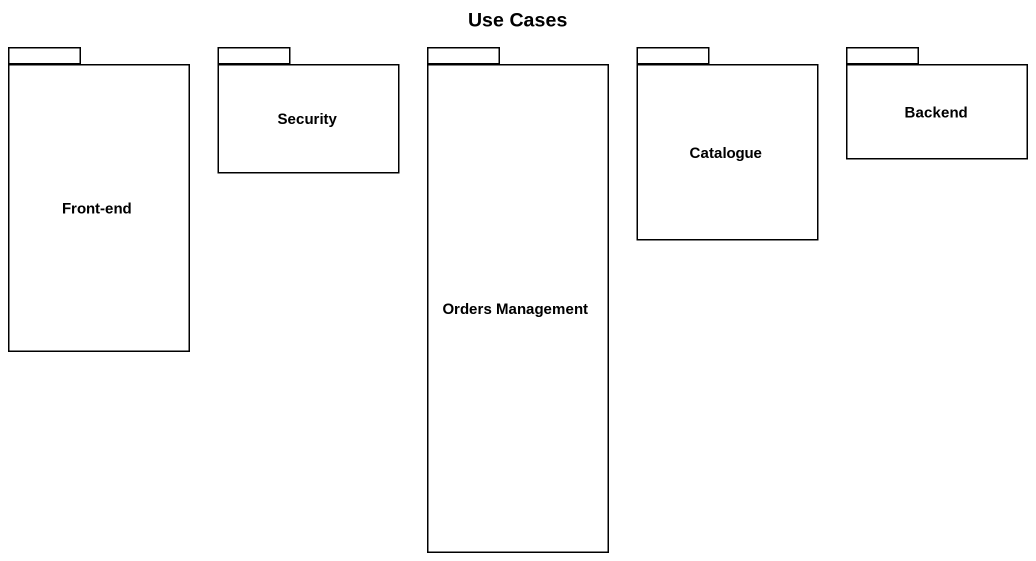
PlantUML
@startuml
title Use Cases
package "Front-end" as Front_end {
}
package Security {
}
package "Orders Management" as Orders_Management {
}
package Catalogue {
}
package Backend {
}
@enduml
